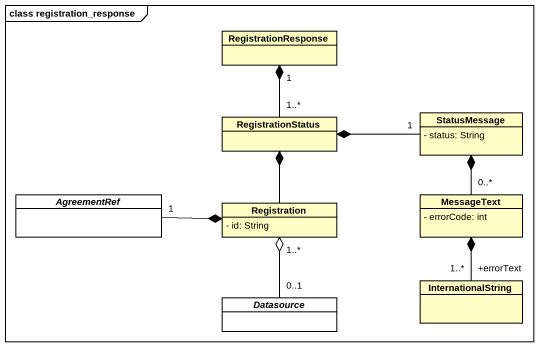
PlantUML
@startuml
mainframe class registration_response
hide circle
hide empty members
skinparam classAttributeIconSize 0
class RegistrationResponse #FFFEC4
class RegistrationStatus #FFFEC4
class StatusMessage #FFFEC4 {
  - status: String
}
abstract class AgreementRef #FFFFFF
class MessageText #FFFEC4 {
  - errorCode: int
}
class Registration #FFFEC4 {
  - id: String
}
abstract class Datasource #FFFFFF
class InternationalString #FFFEC4
RegistrationStatus "1..*" -up-* "1" RegistrationResponse
StatusMessage "1" -left-* RegistrationStatus
AgreementRef "1" -right-* Registration
MessageText "0..*" -up-* StatusMessage
Registration -up-* RegistrationStatus
Datasource "0..1" -up-o "1..*" Registration
InternationalString "+errorText\n1..*" -up-* MessageText
@enduml
